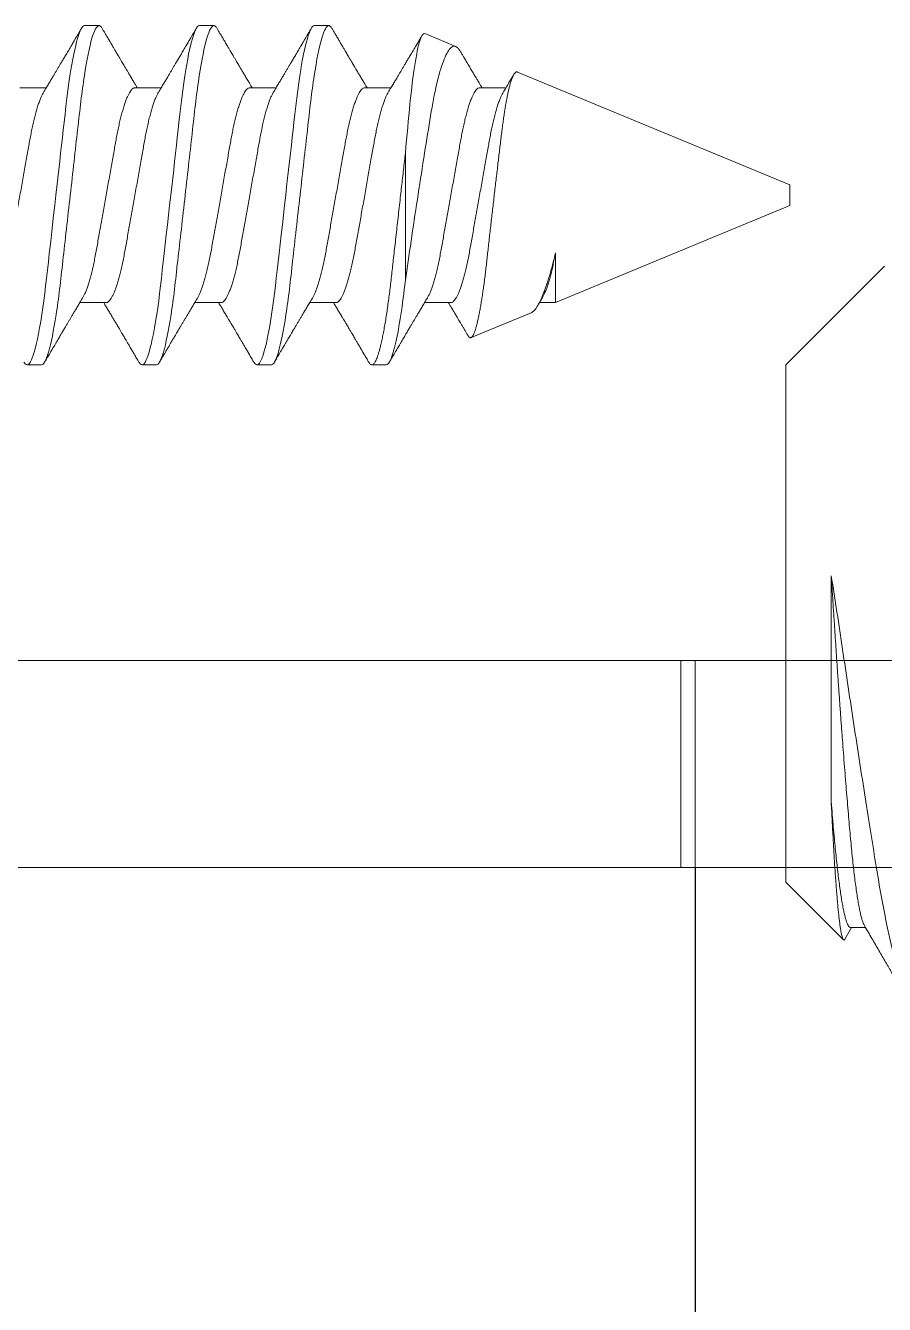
# Model space of a CAD drawing. Extents: x -82 to 113, y -82 to 93.
# Drawn here: x -2.438 to -2.023, y 70.003 to 70.621 of the extents above; entities that cross this region are included whole.
import ezdxf

# ---------------------------------------------------------------- set-up
doc = ezdxf.new("R2010")
doc.units = 0
doc.header["$MEASUREMENT"] = 0
doc.linetypes.add('HIDDEN', pattern=[0.375, 0.25, -0.125])
doc.linetypes.add('SLD-Solid', pattern=[0])
doc.layers.get('0').update_dxf_attribs({"linetype": 'CONTINUOUS'})
doc.layers.add('Ballons', color=7, linetype='CONTINUOUS')

# ---------------------------------------------------------------- blocks, each defined once
blk = doc.blocks.new('Hex Head Cap Screw .375-16 2 in')
at = {"color": 7, "linetype": 'SLD-Solid', "lineweight": 15}
for p, q in [((1.97148, 0.15254), (1.96821, 0.14691)), ((2, 0.125), (1.97217, 0.15283)), ((1.96875, 0.14691), (1.96148, 0.14691)), ((2, 0.125), (2, -0.125)), ((1.95236, -0.17264), (2, -0.125))]:
    blk.add_line(p, q, dxfattribs=at)
for points, knots in [([(1.97809, -0.02311), (1.97616, -0.01148), (1.97441, 0.00044), (1.97079, 0.02466), (1.96893, 0.03695), (1.9662, 0.05484), (1.96529, 0.06075), (1.96348, 0.07244), (1.96258, 0.07825), (1.95994, 0.09506), (1.95826, 0.10562), (1.95583, 0.12047), (1.95503, 0.12526), (1.95341, 0.13434), (1.95259, 0.13864), (1.95013, 0.15088), (1.94846, 0.1582), (1.9452, 0.17051), (1.9436, 0.17553), (1.94048, 0.18332), (1.93895, 0.18605), (1.9375, 0.1875)], [0, 0, 0, 0, 0.125, 0.125, 0.25, 0.25, 0.3125, 0.3125, 0.375, 0.375, 0.5, 0.5, 0.5625, 0.5625, 0.625, 0.625, 0.75, 0.75, 0.875, 0.875, 1, 1, 1, 1]), ([(1.96205, 0.14593), (1.96084, 0.148), (1.9585, 0.15204), (1.95507, 0.15794), (1.95183, 0.16352), (1.94878, 0.16878), (1.94591, 0.17372), (1.94323, 0.17835), (1.94114, 0.18196), (1.93994, 0.18402), (1.93957, 0.18466)], [0, 0, 0, 0, 0.160551, 0.312888, 0.457004, 0.592889, 0.720538, 0.839941, 0.951092, 1, 1, 1, 1]), ([(1.9715, 0.15253), (1.97155, 0.15263), (1.97169, 0.15288), (1.97192, 0.15299), (1.97217, 0.15288), (1.97243, 0.15248), (1.97269, 0.15181), (1.97295, 0.15084), (1.97323, 0.1496), (1.9735, 0.14806), (1.97378, 0.14623), (1.97406, 0.14416), (1.97433, 0.14186), (1.9746, 0.13936), (1.97488, 0.13661), (1.97515, 0.13361), (1.97542, 0.13036), (1.9757, 0.12686), (1.97597, 0.12312), (1.97623, 0.11934), (1.97648, 0.11557), (1.97671, 0.11185), (1.97693, 0.10798), (1.97716, 0.10395), (1.97739, 0.09975), (1.97762, 0.09539), (1.97785, 0.0909), (1.97801, 0.08779), (1.97809, 0.08624)], [0, 0, 0, 0, 0.024309, 0.0662822, 0.1070089, 0.1478078, 0.1890275, 0.2302472, 0.2717821, 0.313317, 0.3552943, 0.397354, 0.4369369, 0.4765887, 0.5166315, 0.5566743, 0.5970058, 0.6373372, 0.6780753, 0.7188886, 0.7536342, 0.7883799, 0.8233137, 0.8582473, 0.8935797, 0.9289121, 0.964456, 1, 1, 1, 1]), ([(1.97809, -0.02311), (1.97792, -0.02054), (1.97757, -0.01541), (1.97706, -0.00769), (1.97658, -0.0002), (1.9761, 0.0071), (1.97563, 0.01423), (1.97515, 0.02137), (1.97466, 0.02851), (1.97416, 0.03557), (1.97367, 0.04252), (1.97317, 0.04935), (1.97267, 0.05607), (1.97217, 0.0627), (1.97166, 0.06921), (1.97116, 0.07558), (1.97066, 0.08174), (1.97017, 0.08766), (1.96968, 0.09334), (1.96921, 0.09876), (1.96875, 0.10391), (1.96829, 0.10882), (1.96782, 0.11349), (1.96734, 0.11793), (1.96685, 0.1221), (1.96635, 0.12598), (1.96585, 0.12954), (1.96536, 0.13278), (1.96486, 0.13571), (1.96435, 0.13832), (1.96385, 0.14061), (1.96334, 0.14257), (1.96284, 0.14415), (1.96241, 0.14527), (1.96215, 0.14572), (1.96205, 0.14589)], [0, 0, 0, 0, 0.032902, 0.06555, 0.097903, 0.127783, 0.157919, 0.188277, 0.218822, 0.249518, 0.279777, 0.310111, 0.340483, 0.370855, 0.40181, 0.432689, 0.463453, 0.494066, 0.524491, 0.554694, 0.58464, 0.614521, 0.644657, 0.675015, 0.70556, 0.736256, 0.766515, 0.796849, 0.82722, 0.857593, 0.888548, 0.919427, 0.950191, 0.980804, 1, 1, 1, 1]), ([(1.97809, 0.08624), (1.97792, 0.08832), (1.97757, 0.09247), (1.97706, 0.09834), (1.97658, 0.10378), (1.9761, 0.10882), (1.97563, 0.11349), (1.97515, 0.11793), (1.97466, 0.1221), (1.97416, 0.12598), (1.97367, 0.12954), (1.97317, 0.13278), (1.97267, 0.13571), (1.97217, 0.13832), (1.97166, 0.14061), (1.97116, 0.14257), (1.97066, 0.14416), (1.97017, 0.14539), (1.96968, 0.14628), (1.96921, 0.14676), (1.9689, 0.14696), (1.96875, 0.1469), (1.96875, 0.1469)], [0, 0, 0, 0, 0.05627, 0.112106, 0.167438, 0.218541, 0.270081, 0.322, 0.374239, 0.426737, 0.478489, 0.530367, 0.582309, 0.634254, 0.687194, 0.740005, 0.79262, 0.844976, 0.89701, 0.948664, 0.99988, 1, 1, 1, 1]), ([(1.97809, 0.08624), (1.97809, 0.07841), (1.97809, 0.07002), (1.97809, 0.05265), (1.97809, 0.04364), (1.97809, 0.02498), (1.97809, 0.01536), (1.97809, -0.00392), (1.97809, -0.01357), (1.97809, -0.02311)], [0, 0, 0, 0, 0.25, 0.25, 0.5, 0.5, 0.75, 0.75, 1, 1, 1, 1])]:
    blk.add_open_spline(points, degree=3, knots=knots, dxfattribs=at)
blk = doc.blocks.new('hdgh')
at = {"color": 7, "linetype": 'Continuous', "lineweight": 15}
for p, q in [((0.10011, -0.22468), (2.2757, -0.22468)), ((2.2757, -0.32468), (0.00011, -0.32468))]:
    blk.add_line(p, q, dxfattribs=at)
at = {"color": 7, "linetype": 'HIDDEN', "lineweight": 0}
for p, q in [((1.32885, -0.22468), (1.32885, -0.32468)), ((1.33584, -0.22468), (1.33584, -0.32468))]:
    blk.add_line(p, q, dxfattribs=at)
at = {"ltscale": 0.25}
blk.add_line((1.33584, -0.32507), (1.33584, -0.61027), dxfattribs=at)
blk = doc.blocks.new('20254')
at = {"color": 7, "linetype": 'SLD-Solid', "lineweight": 15}
for p, q in [((1.13819, 0.082), (1.13125, 0.082)), ((1.19375, 0.082), (1.18681, 0.082)), ((1.24931, 0.082), (1.24236, 0.082)), ((1.30486, 0.082), (1.29792, 0.082)), ((1.37498, 0.05678), (1.34589, 0.06884)), ((1.16944, 0.05193), (1.15674, 0.05193)), ((1.225, 0.05193), (1.21229, 0.05193)), ((1.28056, 0.05193), (1.26785, 0.05193)), ((1.33611, 0.05193), (1.3234, 0.05193)), ((1.3867, 0.05193), (1.37896, 0.05193)), ((1.5, 0.005), (1.3867, 0.05193)), ((1.3867, 0.0278), (1.3867, 0.05193)), ((1.31411, -0.02037), (1.31411, 0.04113)), ((1.5, 0), (1.5, 0.005)), ((1.5, -0.005), (1.5, 0)), ((1.36829, -0.05956), (1.5, -0.005)), ((1.12778, -0.05193), (1.14049, -0.05193)), ((1.18333, -0.05193), (1.19604, -0.05193)), ((1.23889, -0.05193), (1.2516, -0.05193)), ((1.29444, -0.05193), (1.30715, -0.05193)), ((1.35, -0.05193), (1.36271, -0.05193)), ((1.32346, -0.07813), (1.33846, -0.07191)), ((1.15903, -0.082), (1.16597, -0.082)), ((1.21458, -0.082), (1.22153, -0.082)), ((1.27014, -0.082), (1.27708, -0.082))]:
    blk.add_line(p, q, dxfattribs=at)
at = {"color": 7, "linetype": 'SLD-Solid', "lineweight": 15, "flags": 128}
for points in [[(1.12972, 0.08062), (1.12984, 0.08084), (1.13033, 0.08149), (1.1308, 0.08187), (1.13125, 0.082), (1.13163, 0.08191), (1.13203, 0.08163), (1.13245, 0.08116), (1.13287, 0.08049), (1.1333, 0.07962), (1.13374, 0.07857), (1.13418, 0.07732), (1.13463, 0.07589), (1.13509, 0.07426), (1.13563, 0.07209), (1.13618, 0.06966), (1.13672, 0.06699), (1.13726, 0.0641), (1.13779, 0.061), (1.13832, 0.05772), (1.1388, 0.05442), (1.13928, 0.051), (1.13974, 0.04746), (1.14018, 0.04382), (1.14061, 0.04011), (1.14104, 0.03626), (1.1415, 0.03226), (1.14196, 0.02812), (1.14247, 0.02366), (1.14299, 0.01907), (1.14351, 0.01439), (1.14405, 0.00963), (1.14459, 0.00483), (1.14514, 0), (1.14561, -0.00413), (1.14607, -0.00825), (1.14653, -0.01233), (1.14699, -0.01637), (1.14744, -0.02035), (1.14787, -0.02418), (1.14829, -0.02793), (1.14871, -0.03158), (1.14911, -0.03513), (1.14957, -0.03921), (1.15001, -0.04312), (1.15047, -0.04694), (1.15095, -0.05067), (1.15145, -0.05426), (1.15196, -0.05772), (1.15241, -0.06054), (1.15286, -0.06323), (1.15332, -0.06576), (1.15379, -0.06814), (1.15425, -0.07035), (1.15471, -0.07235), (1.15517, -0.07417), (1.15562, -0.07581), (1.15607, -0.07725), (1.1566, -0.07872), (1.15712, -0.07992), (1.15762, -0.08084), (1.15811, -0.08149), (1.15858, -0.08187), (1.15903, -0.082), (1.15903, -0.082)], [(1.18527, 0.08062), (1.1854, 0.08084), (1.18588, 0.08149), (1.18635, 0.08187), (1.18681, 0.082), (1.18719, 0.08191), (1.18759, 0.08163), (1.188, 0.08116), (1.18842, 0.08049), (1.18886, 0.07962), (1.1893, 0.07857), (1.18974, 0.07732), (1.19019, 0.07589), (1.19064, 0.07426), (1.19119, 0.07209), (1.19173, 0.06966), (1.19228, 0.06699), (1.19282, 0.0641), (1.19335, 0.061), (1.19387, 0.05772), (1.19436, 0.05442), (1.19484, 0.051), (1.1953, 0.04746), (1.19574, 0.04382), (1.19617, 0.04011), (1.1966, 0.03626), (1.19705, 0.03226), (1.19752, 0.02812), (1.19802, 0.02366), (1.19854, 0.01907), (1.19907, 0.01439), (1.19961, 0.00963), (1.20015, 0.00483), (1.20069, 0), (1.20116, -0.00413), (1.20163, -0.00825), (1.20209, -0.01233), (1.20254, -0.01637), (1.20299, -0.02035), (1.20342, -0.02418), (1.20385, -0.02793), (1.20426, -0.03158), (1.20466, -0.03513), (1.20512, -0.03921), (1.20557, -0.04312), (1.20603, -0.04694), (1.20651, -0.05067), (1.20701, -0.05426), (1.20752, -0.05772), (1.20796, -0.06054), (1.20842, -0.06323), (1.20888, -0.06576), (1.20934, -0.06814), (1.20981, -0.07035), (1.21027, -0.07235), (1.21072, -0.07417), (1.21118, -0.07581), (1.21163, -0.07725), (1.21215, -0.07872), (1.21267, -0.07992), (1.21317, -0.08084), (1.21366, -0.08149), (1.21413, -0.08187), (1.21458, -0.082), (1.21458, -0.082)], [(1.24083, 0.08062), (1.24095, 0.08084), (1.24144, 0.08149), (1.24191, 0.08187), (1.24236, 0.082), (1.24275, 0.08191), (1.24314, 0.08163), (1.24356, 0.08116), (1.24398, 0.08049), (1.24441, 0.07962), (1.24485, 0.07857), (1.24529, 0.07732), (1.24574, 0.07589), (1.2462, 0.07426), (1.24674, 0.07209), (1.24729, 0.06966), (1.24783, 0.06699), (1.24837, 0.0641), (1.24891, 0.061), (1.24943, 0.05772), (1.24992, 0.05442), (1.25039, 0.051), (1.25085, 0.04746), (1.25129, 0.04382), (1.25172, 0.04011), (1.25216, 0.03626), (1.25261, 0.03226), (1.25307, 0.02812), (1.25358, 0.02366), (1.2541, 0.01907), (1.25463, 0.01439), (1.25516, 0.00963), (1.2557, 0.00483), (1.25625, 0), (1.25672, -0.00413), (1.25718, -0.00825), (1.25764, -0.01233), (1.2581, -0.01637), (1.25855, -0.02035), (1.25898, -0.02418), (1.2594, -0.02793), (1.25982, -0.03158), (1.26022, -0.03513), (1.26068, -0.03921), (1.26112, -0.04312), (1.26158, -0.04694), (1.26206, -0.05067), (1.26256, -0.05426), (1.26307, -0.05772), (1.26352, -0.06054), (1.26397, -0.06323), (1.26443, -0.06576), (1.2649, -0.06814), (1.26536, -0.07035), (1.26582, -0.07235), (1.26628, -0.07417), (1.26673, -0.07581), (1.26718, -0.07725), (1.26771, -0.07872), (1.26823, -0.07992), (1.26873, -0.08084), (1.26922, -0.08149), (1.26969, -0.08187), (1.27014, -0.082), (1.27014, -0.082)]]:
    blk.add_lwpolyline(points, dxfattribs=at)
at = {"color": 7, "linetype": 'SLD-Solid', "lineweight": 15}
for points, knots in [([(1.13819, 0.082), (1.1392, 0.082), (1.14037, 0.08), (1.14281, 0.07169), (1.14409, 0.06538), (1.14585, 0.05388), (1.14641, 0.04973), (1.14747, 0.04105), (1.14796, 0.03655), (1.14961, 0.02194), (1.15084, 0.01099), (1.15332, -0.01099), (1.15456, -0.02194), (1.15621, -0.03655), (1.1567, -0.04105), (1.15775, -0.04973), (1.15832, -0.05388), (1.16008, -0.06538), (1.16135, -0.07169), (1.1638, -0.08), (1.16497, -0.082), (1.16597, -0.082)], [0, 0, 0, 0, 0.125, 0.125, 0.25, 0.25, 0.3125, 0.3125, 0.375, 0.375, 0.5, 0.5, 0.625, 0.625, 0.6875, 0.6875, 0.75, 0.75, 0.875, 0.875, 1, 1, 1, 1]), ([(1.15806, 0.04973), (1.15763, 0.05045), (1.1568, 0.05182), (1.15563, 0.05377), (1.15457, 0.05555), (1.15361, 0.05715), (1.15276, 0.05857), (1.152, 0.05986), (1.15127, 0.06109), (1.15051, 0.06235), (1.14968, 0.06376), (1.14874, 0.06535), (1.14767, 0.06715), (1.1465, 0.06914), (1.14545, 0.07092), (1.1446, 0.07236), (1.14402, 0.07334), (1.14353, 0.07417), (1.14318, 0.07477), (1.14291, 0.07522), (1.14267, 0.07563), (1.14236, 0.07615), (1.14192, 0.0769), (1.14133, 0.0779), (1.14057, 0.0792), (1.14002, 0.08013), (1.13972, 0.08064)], [0, 0, 0, 0, 0.06997, 0.133056, 0.190547, 0.242492, 0.288789, 0.328727, 0.367368, 0.408273, 0.451739, 0.504296, 0.561859, 0.626323, 0.697701, 0.734108, 0.765807, 0.792588, 0.814447, 0.823999, 0.836769, 0.853658, 0.87467, 0.909103, 0.950877, 1, 1, 1, 1]), ([(1.18528, 0.08064), (1.18502, 0.0802), (1.18454, 0.0794), (1.1839, 0.07829), (1.18337, 0.0774), (1.183, 0.07677), (1.18275, 0.07635), (1.18261, 0.07611), (1.18242, 0.07579), (1.18213, 0.07529), (1.18166, 0.07449), (1.1811, 0.07354), (1.18041, 0.07237), (1.17966, 0.0711), (1.17896, 0.06991), (1.17837, 0.06891), (1.17783, 0.068), (1.17723, 0.06698), (1.17656, 0.06585), (1.1759, 0.06473), (1.17527, 0.06367), (1.17473, 0.06276), (1.17425, 0.06195), (1.17386, 0.06131), (1.17357, 0.06081), (1.17332, 0.0604), (1.17306, 0.05996), (1.17272, 0.05939), (1.17229, 0.05866), (1.1718, 0.05784), (1.17126, 0.05693), (1.1707, 0.056), (1.17016, 0.0551), (1.16966, 0.05426), (1.16914, 0.05339), (1.16867, 0.05261), (1.16837, 0.0521), (1.16826, 0.05193)], [0, 0, 0, 0, 0.0457763, 0.0841311, 0.1150753, 0.1386121, 0.1501926, 0.1584832, 0.1638562, 0.1834789, 0.2110939, 0.2464732, 0.2825388, 0.3338072, 0.3784767, 0.4070159, 0.4383471, 0.4736824, 0.5130146, 0.556337, 0.5905243, 0.6239058, 0.6519153, 0.6745058, 0.6916829, 0.7037371, 0.7176809, 0.7374726, 0.7631106, 0.7938185, 0.8236794, 0.8587502, 0.8904516, 0.9188074, 0.9464869, 0.9817661, 1, 1, 1, 1]), ([(1.19375, 0.082), (1.19475, 0.082), (1.19592, 0.08), (1.19837, 0.07169), (1.19964, 0.06538), (1.2014, 0.05388), (1.20197, 0.04973), (1.20302, 0.04105), (1.20351, 0.03655), (1.20516, 0.02194), (1.2064, 0.01099), (1.20888, -0.01099), (1.21012, -0.02194), (1.21177, -0.03655), (1.21226, -0.04105), (1.21331, -0.04973), (1.21387, -0.05388), (1.21564, -0.06538), (1.21691, -0.07169), (1.21936, -0.08), (1.22053, -0.082), (1.22153, -0.082)], [0, 0, 0, 0, 0.125, 0.125, 0.25, 0.25, 0.3125, 0.3125, 0.375, 0.375, 0.5, 0.5, 0.625, 0.625, 0.6875, 0.6875, 0.75, 0.75, 0.875, 0.875, 1, 1, 1, 1]), ([(1.21362, 0.04973), (1.21318, 0.05045), (1.21236, 0.05182), (1.21119, 0.05377), (1.21012, 0.05555), (1.20917, 0.05715), (1.20832, 0.05857), (1.20755, 0.05986), (1.20682, 0.06109), (1.20607, 0.06235), (1.20523, 0.06376), (1.2043, 0.06535), (1.20323, 0.06715), (1.20205, 0.06914), (1.201, 0.07092), (1.20015, 0.07236), (1.19958, 0.07334), (1.19909, 0.07417), (1.19873, 0.07477), (1.19847, 0.07522), (1.19823, 0.07563), (1.19792, 0.07615), (1.19748, 0.0769), (1.19689, 0.0779), (1.19613, 0.0792), (1.19558, 0.08013), (1.19528, 0.08064)], [0, 0, 0, 0, 0.069971, 0.133057, 0.190547, 0.242491, 0.288789, 0.328728, 0.367368, 0.408273, 0.451738, 0.504295, 0.56186, 0.626323, 0.697702, 0.734108, 0.765806, 0.792587, 0.814446, 0.823999, 0.836768, 0.853658, 0.874669, 0.909102, 0.950877, 1, 1, 1, 1]), ([(1.24083, 0.08064), (1.24057, 0.0802), (1.2401, 0.0794), (1.23945, 0.07829), (1.23893, 0.0774), (1.23855, 0.07677), (1.23831, 0.07635), (1.23817, 0.07611), (1.23798, 0.07579), (1.23768, 0.07529), (1.23722, 0.07449), (1.23666, 0.07354), (1.23596, 0.07237), (1.23522, 0.0711), (1.23451, 0.06991), (1.23392, 0.06891), (1.23338, 0.068), (1.23278, 0.06698), (1.23212, 0.06585), (1.23145, 0.06473), (1.23082, 0.06367), (1.23028, 0.06276), (1.2298, 0.06195), (1.22942, 0.06131), (1.22912, 0.06081), (1.22888, 0.0604), (1.22862, 0.05996), (1.22828, 0.05939), (1.22785, 0.05866), (1.22736, 0.05784), (1.22681, 0.05693), (1.22626, 0.056), (1.22572, 0.0551), (1.22522, 0.05426), (1.22469, 0.05339), (1.22423, 0.05261), (1.22392, 0.0521), (1.22382, 0.05193)], [0, 0, 0, 0, 0.045775, 0.084131, 0.115074, 0.138612, 0.150192, 0.158483, 0.163856, 0.183478, 0.211094, 0.246472, 0.282539, 0.333808, 0.378477, 0.407016, 0.438347, 0.473682, 0.513015, 0.556336, 0.590525, 0.623905, 0.651915, 0.674505, 0.691683, 0.703738, 0.717681, 0.737473, 0.76311, 0.793819, 0.82368, 0.85875, 0.890451, 0.918808, 0.946488, 0.981767, 1, 1, 1, 1]), ([(1.24931, 0.082), (1.25031, 0.082), (1.25148, 0.08), (1.25392, 0.07169), (1.2552, 0.06538), (1.25696, 0.05388), (1.25752, 0.04973), (1.25858, 0.04105), (1.25907, 0.03655), (1.26072, 0.02194), (1.26195, 0.01099), (1.26443, -0.01099), (1.26567, -0.02194), (1.26732, -0.03655), (1.26781, -0.04105), (1.26886, -0.04973), (1.26943, -0.05388), (1.27119, -0.06538), (1.27246, -0.07169), (1.27491, -0.08), (1.27608, -0.082), (1.27708, -0.082)], [0, 0, 0, 0, 0.125, 0.125, 0.25, 0.25, 0.3125, 0.3125, 0.375, 0.375, 0.5, 0.5, 0.625, 0.625, 0.6875, 0.6875, 0.75, 0.75, 0.875, 0.875, 1, 1, 1, 1]), ([(1.26917, 0.04973), (1.26874, 0.05045), (1.26792, 0.05182), (1.26674, 0.05377), (1.26568, 0.05555), (1.26472, 0.05715), (1.26388, 0.05857), (1.26311, 0.05986), (1.26238, 0.06109), (1.26163, 0.06235), (1.26079, 0.06376), (1.25985, 0.06535), (1.25879, 0.06715), (1.25761, 0.06914), (1.25656, 0.07092), (1.25571, 0.07236), (1.25513, 0.07334), (1.25464, 0.07417), (1.25429, 0.07477), (1.25402, 0.07522), (1.25378, 0.07563), (1.25347, 0.07615), (1.25304, 0.0769), (1.25245, 0.0779), (1.25168, 0.0792), (1.25113, 0.08013), (1.25084, 0.08064)], [0, 0, 0, 0, 0.06997, 0.133056, 0.190547, 0.242492, 0.288789, 0.328727, 0.367368, 0.408273, 0.451739, 0.504296, 0.561859, 0.626323, 0.697701, 0.734108, 0.765807, 0.792588, 0.814447, 0.823999, 0.836769, 0.853658, 0.87467, 0.909103, 0.950877, 1, 1, 1, 1]), ([(1.29639, 0.08064), (1.29613, 0.0802), (1.29565, 0.0794), (1.29501, 0.07829), (1.29448, 0.0774), (1.29411, 0.07677), (1.29387, 0.07635), (1.29372, 0.07611), (1.29354, 0.07579), (1.29324, 0.07529), (1.29277, 0.07449), (1.29221, 0.07354), (1.29152, 0.07237), (1.29077, 0.0711), (1.29007, 0.06991), (1.28948, 0.06891), (1.28894, 0.068), (1.28834, 0.06698), (1.28767, 0.06585), (1.28701, 0.06473), (1.28638, 0.06367), (1.28584, 0.06276), (1.28536, 0.06195), (1.28497, 0.06131), (1.28468, 0.06081), (1.28443, 0.0604), (1.28417, 0.05996), (1.28384, 0.05939), (1.2834, 0.05866), (1.28291, 0.05784), (1.28237, 0.05693), (1.28182, 0.056), (1.28127, 0.0551), (1.28077, 0.05426), (1.28025, 0.05339), (1.27979, 0.05261), (1.27948, 0.0521), (1.27937, 0.05193)], [0, 0, 0, 0, 0.0457763, 0.0841311, 0.1150753, 0.1386121, 0.1501926, 0.1584832, 0.1638562, 0.1834789, 0.2110939, 0.2464732, 0.2825388, 0.3338072, 0.3784767, 0.4070159, 0.4383471, 0.4736824, 0.5130146, 0.556337, 0.5905243, 0.6239058, 0.6519153, 0.6745058, 0.6916829, 0.7037371, 0.7176809, 0.7374726, 0.7631106, 0.7938185, 0.8236794, 0.8587502, 0.8904516, 0.9188074, 0.9464869, 0.9817661, 1, 1, 1, 1]), ([(1.29639, 0.08062), (1.29643, 0.08069), (1.29663, 0.08108), (1.29699, 0.08152), (1.29747, 0.08192), (1.2979, 0.08204), (1.2983, 0.08194), (1.2987, 0.08166), (1.29911, 0.08119), (1.29954, 0.08052), (1.29997, 0.07965), (1.30041, 0.0786), (1.30085, 0.07735), (1.3013, 0.07592), (1.30178, 0.07419), (1.3023, 0.07213), (1.30284, 0.0697), (1.30339, 0.06703), (1.30393, 0.06414), (1.30446, 0.06104), (1.30498, 0.05781), (1.30547, 0.05446), (1.30595, 0.05104), (1.30641, 0.04749), (1.30685, 0.04386), (1.30728, 0.04012), (1.30771, 0.03626), (1.30816, 0.03226), (1.30864, 0.02806), (1.30913, 0.02366), (1.30965, 0.01907), (1.31018, 0.01439), (1.31072, 0.00963), (1.31126, 0.00483), (1.31178, 0.00023), (1.31227, -0.00414), (1.31274, -0.00826), (1.3132, -0.01234), (1.31366, -0.01639), (1.31396, -0.01904), (1.31411, -0.02037)], [0, 0, 0, 0, 0.006963, 0.035296, 0.063289, 0.090904, 0.1145, 0.138375, 0.162508, 0.186872, 0.211441, 0.235743, 0.260189, 0.284748, 0.309391, 0.338795, 0.368222, 0.39762, 0.426938, 0.456125, 0.485129, 0.512603, 0.539828, 0.566767, 0.593385, 0.619672, 0.646109, 0.672884, 0.699964, 0.72862, 0.757526, 0.786636, 0.8159, 0.845269, 0.874689, 0.899882, 0.925041, 0.950135, 0.975132, 1, 1, 1, 1]), ([(1.30486, 0.082), (1.30553, 0.082), (1.30627, 0.08114), (1.30783, 0.07749), (1.30866, 0.0747), (1.31031, 0.06741), (1.31113, 0.0629), (1.3127, 0.05271), (1.31344, 0.04703), (1.31411, 0.04113)], [0, 0, 0, 0, 0.25, 0.25, 0.5, 0.5, 0.75, 0.75, 1, 1, 1, 1]), ([(1.32473, 0.04973), (1.32429, 0.05045), (1.32347, 0.05182), (1.3223, 0.05377), (1.32124, 0.05555), (1.32028, 0.05715), (1.31943, 0.05857), (1.31867, 0.05986), (1.31793, 0.06109), (1.31718, 0.06235), (1.31634, 0.06376), (1.31541, 0.06535), (1.31434, 0.06715), (1.31316, 0.06914), (1.31211, 0.07092), (1.31126, 0.07236), (1.31069, 0.07334), (1.3102, 0.07417), (1.30985, 0.07477), (1.30958, 0.07522), (1.30934, 0.07563), (1.30903, 0.07615), (1.30859, 0.0769), (1.308, 0.0779), (1.30724, 0.0792), (1.30669, 0.08013), (1.30639, 0.08064)], [0, 0, 0, 0, 0.069971, 0.133057, 0.190547, 0.242491, 0.288789, 0.328728, 0.367368, 0.408273, 0.451738, 0.504295, 0.56186, 0.626323, 0.697702, 0.734108, 0.765806, 0.792587, 0.814446, 0.823999, 0.836768, 0.853658, 0.874669, 0.909102, 0.950877, 1, 1, 1, 1]), ([(1.36829, -0.05956), (1.36817, -0.05959), (1.36794, -0.05965), (1.36757, -0.05953), (1.3672, -0.05925), (1.36681, -0.05879), (1.36642, -0.05815), (1.36602, -0.05732), (1.36561, -0.05631), (1.36519, -0.05512), (1.36477, -0.05373), (1.36435, -0.05215), (1.36392, -0.05038), (1.3635, -0.04846), (1.36309, -0.0464), (1.36269, -0.0442), (1.36229, -0.04184), (1.3619, -0.03932), (1.36151, -0.03664), (1.36113, -0.03386), (1.36077, -0.03099), (1.36042, -0.02806), (1.36005, -0.02501), (1.35967, -0.02185), (1.35928, -0.0186), (1.35888, -0.01526), (1.35847, -0.01185), (1.35806, -0.00838), (1.35765, -0.00484), (1.35723, -0.00124), (1.3568, 0.0024), (1.35638, 0.00603), (1.35597, 0.00962), (1.35556, 0.01317), (1.35516, 0.01673), (1.35476, 0.02027), (1.35436, 0.02379), (1.35398, 0.02721), (1.35361, 0.03052), (1.35326, 0.03371), (1.35289, 0.03684), (1.35252, 0.0399), (1.35213, 0.04286), (1.35174, 0.04571), (1.35134, 0.04843), (1.35093, 0.05101), (1.35052, 0.05347), (1.3501, 0.05579), (1.34968, 0.05795), (1.34926, 0.05993), (1.34885, 0.06172), (1.34844, 0.06332), (1.34803, 0.06473), (1.34762, 0.06596), (1.34722, 0.06699), (1.34683, 0.06779), (1.34645, 0.06838), (1.34609, 0.06875), (1.34573, 0.06892), (1.34536, 0.06888), (1.34498, 0.06862), (1.34466, 0.06827), (1.34446, 0.06792), (1.34439, 0.0678)], [0, 0, 0, 0, 0.014883, 0.029776, 0.044658, 0.059928, 0.075208, 0.090478, 0.106173, 0.121881, 0.137577, 0.153726, 0.169889, 0.186039, 0.201762, 0.217497, 0.233221, 0.249402, 0.265597, 0.281779, 0.297465, 0.313163, 0.328851, 0.344955, 0.361071, 0.377176, 0.393531, 0.409899, 0.426254, 0.443076, 0.459911, 0.476733, 0.493232, 0.509743, 0.526242, 0.543222, 0.560215, 0.577194, 0.593668, 0.610154, 0.626629, 0.64355, 0.660485, 0.677407, 0.694423, 0.711453, 0.728469, 0.745965, 0.763474, 0.78097, 0.798244, 0.815531, 0.832806, 0.850582, 0.868374, 0.88615, 0.90341, 0.920682, 0.937942, 0.955681, 0.973433, 0.991171, 1, 1, 1, 1]), ([(1.34438, 0.06781), (1.34434, 0.06773), (1.34406, 0.06725), (1.34352, 0.06634), (1.34273, 0.06501), (1.34205, 0.06386), (1.3415, 0.06294), (1.34114, 0.06232), (1.34081, 0.06178), (1.34056, 0.06135), (1.34034, 0.06099), (1.34012, 0.06061), (1.33984, 0.06015), (1.33949, 0.05956), (1.33907, 0.05885), (1.3386, 0.05807), (1.33813, 0.05728), (1.33769, 0.05653), (1.33722, 0.05575), (1.33673, 0.05494), (1.33627, 0.05417), (1.33581, 0.05339), (1.33552, 0.05291), (1.33474, 0.05162), (1.33492, 0.05192), (1.33493, 0.05193)], [0, 0, 0, 0, 0.013873, 0.089868, 0.171688, 0.264517, 0.305472, 0.345937, 0.37994, 0.407182, 0.427661, 0.448037, 0.47823, 0.514601, 0.559283, 0.611364, 0.661923, 0.708696, 0.751689, 0.810178, 0.859833, 0.900848, 0.944728, 0.998455, 1, 1, 1, 1]), ([(1.37497, 0.05676), (1.37508, 0.05672), (1.3754, 0.0566), (1.37595, 0.05618), (1.37663, 0.0555), (1.37733, 0.05458), (1.37803, 0.0535), (1.37872, 0.05227), (1.3794, 0.05092), (1.38009, 0.0494), (1.38079, 0.0477), (1.38151, 0.04583), (1.38223, 0.04378), (1.38298, 0.04154), (1.38372, 0.03912), (1.38448, 0.03653), (1.38523, 0.03377), (1.38598, 0.03086), (1.38646, 0.02882), (1.3867, 0.0278)], [0, 0, 0, 0, 0.032154, 0.092816, 0.155511, 0.218268, 0.280964, 0.337647, 0.394376, 0.45106, 0.50944, 0.56787, 0.62625, 0.687446, 0.748696, 0.809891, 0.87324, 0.936652, 1, 1, 1, 1]), ([(1.11389, 0.05193), (1.11408, 0.0519), (1.11447, 0.05185), (1.11507, 0.05144), (1.11571, 0.05077), (1.11637, 0.04982), (1.11704, 0.04858), (1.11771, 0.0471), (1.11838, 0.04539), (1.11903, 0.04349), (1.11968, 0.04138), (1.12033, 0.03907), (1.12097, 0.03654), (1.1216, 0.03379), (1.12223, 0.03085), (1.12282, 0.02779), (1.12339, 0.02461), (1.12398, 0.02128), (1.12459, 0.01788), (1.12521, 0.0144), (1.12583, 0.0109), (1.12647, 0.00731), (1.12712, 0.00367), (1.12779, -0.00007), (1.12847, -0.00389), (1.12916, -0.00775), (1.12984, -0.01154), (1.1305, -0.01524), (1.13113, -0.01882), (1.13173, -0.02219), (1.1323, -0.02534), (1.13283, -0.02832), (1.1334, -0.03119), (1.13399, -0.03395), (1.13461, -0.03664), (1.13527, -0.03922), (1.13595, -0.04165), (1.13664, -0.04386), (1.13733, -0.04583), (1.13803, -0.04753), (1.13864, -0.04883), (1.13901, -0.04946), (1.13916, -0.04971)], [0, 0, 0, 0, 0.024733, 0.049897, 0.075434, 0.10128, 0.127365, 0.153616, 0.178452, 0.203301, 0.228098, 0.252779, 0.277279, 0.303001, 0.328385, 0.353372, 0.377993, 0.402917, 0.428248, 0.452451, 0.476906, 0.501553, 0.526331, 0.551175, 0.577522, 0.603791, 0.629905, 0.655789, 0.681374, 0.706595, 0.729989, 0.753229, 0.776845, 0.800809, 0.82507, 0.851061, 0.877251, 0.903563, 0.92992, 0.956243, 0.982455, 1, 1, 1, 1]), ([(1.15806, 0.04973), (1.15827, 0.04935), (1.15871, 0.04858), (1.15938, 0.0471), (1.16005, 0.0454), (1.1607, 0.04349), (1.16135, 0.04138), (1.16199, 0.03907), (1.16263, 0.03654), (1.16327, 0.03379), (1.16389, 0.03085), (1.16449, 0.02779), (1.16506, 0.02461), (1.16565, 0.02128), (1.16626, 0.01788), (1.16688, 0.0144), (1.1675, 0.0109), (1.16814, 0.00731), (1.16879, 0.00367), (1.16946, -0.00007), (1.17014, -0.00389), (1.17083, -0.00775), (1.1715, -0.01154), (1.17216, -0.01524), (1.1728, -0.01882), (1.1734, -0.02219), (1.17396, -0.02534), (1.1745, -0.02832), (1.17507, -0.03119), (1.17566, -0.03395), (1.17628, -0.03664), (1.17693, -0.03922), (1.17762, -0.04165), (1.17831, -0.04386), (1.179, -0.04583), (1.17969, -0.04753), (1.18036, -0.04894), (1.18101, -0.05006), (1.18162, -0.0509), (1.18222, -0.0515), (1.18279, -0.05186), (1.18315, -0.05191), (1.18333, -0.05193)], [0, 0, 0, 0, 0.025043, 0.051294, 0.076128, 0.100977, 0.125773, 0.150453, 0.174953, 0.200674, 0.226058, 0.251043, 0.275664, 0.300587, 0.325918, 0.35012, 0.374574, 0.399221, 0.423998, 0.448841, 0.475188, 0.501456, 0.527569, 0.553452, 0.579036, 0.604257, 0.62765, 0.650889, 0.674505, 0.698468, 0.722729, 0.748719, 0.774908, 0.801219, 0.827575, 0.853898, 0.880109, 0.904652, 0.928968, 0.952999, 0.976692, 1, 1, 1, 1]), ([(1.16944, 0.05193), (1.16964, 0.0519), (1.17002, 0.05185), (1.17063, 0.05144), (1.17126, 0.05077), (1.17192, 0.04982), (1.1726, 0.04858), (1.17327, 0.0471), (1.17394, 0.04539), (1.17459, 0.04349), (1.17524, 0.04138), (1.17588, 0.03907), (1.17652, 0.03654), (1.17716, 0.03379), (1.17778, 0.03085), (1.17838, 0.02779), (1.17895, 0.02461), (1.17954, 0.02128), (1.18015, 0.01788), (1.18076, 0.0144), (1.18139, 0.0109), (1.18203, 0.00731), (1.18268, 0.00367), (1.18335, -0.00007), (1.18403, -0.00389), (1.18471, -0.00775), (1.18539, -0.01154), (1.18605, -0.01524), (1.18669, -0.01882), (1.18729, -0.02219), (1.18785, -0.02534), (1.18839, -0.02832), (1.18895, -0.03119), (1.18954, -0.03395), (1.19017, -0.03664), (1.19082, -0.03922), (1.1915, -0.04165), (1.1922, -0.04386), (1.19289, -0.04583), (1.19358, -0.04753), (1.19419, -0.04883), (1.19457, -0.04946), (1.19472, -0.04971)], [0, 0, 0, 0, 0.0247332, 0.0498972, 0.075434, 0.1012797, 0.127365, 0.1536163, 0.1784515, 0.2033008, 0.2280981, 0.2527787, 0.2772794, 0.3030009, 0.3283854, 0.3533715, 0.3779927, 0.4029172, 0.4282485, 0.4524509, 0.4769057, 0.5015532, 0.5263312, 0.5511749, 0.5775222, 0.603791, 0.6299047, 0.6557889, 0.6813739, 0.7065948, 0.7299887, 0.7532289, 0.7768449, 0.8008093, 0.8250701, 0.8510615, 0.8772509, 0.9035629, 0.9299198, 0.956243, 0.9824546, 1, 1, 1, 1]), ([(1.21361, 0.04973), (1.21383, 0.04935), (1.21427, 0.04858), (1.21494, 0.0471), (1.2156, 0.0454), (1.21626, 0.04349), (1.21691, 0.04138), (1.21755, 0.03907), (1.21819, 0.03654), (1.21883, 0.03379), (1.21945, 0.03085), (1.22005, 0.02779), (1.22061, 0.02461), (1.2212, 0.02128), (1.22181, 0.01788), (1.22243, 0.0144), (1.22306, 0.0109), (1.2237, 0.00731), (1.22435, 0.00367), (1.22501, -0.00007), (1.22569, -0.00389), (1.22638, -0.00775), (1.22706, -0.01154), (1.22772, -0.01524), (1.22836, -0.01882), (1.22896, -0.02219), (1.22952, -0.02534), (1.23005, -0.02832), (1.23062, -0.03119), (1.23121, -0.03395), (1.23183, -0.03664), (1.23249, -0.03922), (1.23317, -0.04165), (1.23386, -0.04386), (1.23456, -0.04583), (1.23525, -0.04753), (1.23592, -0.04894), (1.23656, -0.05006), (1.23718, -0.0509), (1.23777, -0.0515), (1.23835, -0.05186), (1.23871, -0.05191), (1.23889, -0.05193)], [0, 0, 0, 0, 0.025043, 0.051294, 0.076128, 0.100977, 0.125773, 0.150453, 0.174953, 0.200674, 0.226058, 0.251043, 0.275664, 0.300588, 0.325918, 0.35012, 0.374574, 0.399221, 0.423998, 0.448841, 0.475188, 0.501456, 0.527569, 0.553452, 0.579036, 0.604257, 0.62765, 0.650889, 0.674505, 0.698468, 0.722729, 0.748719, 0.774908, 0.801219, 0.827575, 0.853898, 0.880109, 0.904652, 0.928968, 0.952999, 0.976692, 1, 1, 1, 1]), ([(1.225, 0.05193), (1.22519, 0.0519), (1.22558, 0.05185), (1.22619, 0.05144), (1.22682, 0.05077), (1.22748, 0.04982), (1.22815, 0.04858), (1.22882, 0.0471), (1.22949, 0.04539), (1.23015, 0.04349), (1.2308, 0.04138), (1.23144, 0.03907), (1.23208, 0.03654), (1.23271, 0.03379), (1.23334, 0.03085), (1.23393, 0.02779), (1.2345, 0.02461), (1.23509, 0.02128), (1.2357, 0.01788), (1.23632, 0.0144), (1.23695, 0.0109), (1.23759, 0.00731), (1.23823, 0.00367), (1.2389, -0.00007), (1.23958, -0.00389), (1.24027, -0.00775), (1.24095, -0.01154), (1.24161, -0.01524), (1.24224, -0.01882), (1.24284, -0.02219), (1.24341, -0.02534), (1.24394, -0.02832), (1.24451, -0.03119), (1.2451, -0.03395), (1.24572, -0.03664), (1.24638, -0.03922), (1.24706, -0.04165), (1.24775, -0.04386), (1.24845, -0.04583), (1.24914, -0.04753), (1.24975, -0.04883), (1.25012, -0.04946), (1.25027, -0.04971)], [0, 0, 0, 0, 0.024733, 0.049897, 0.075434, 0.10128, 0.127365, 0.153616, 0.178452, 0.203301, 0.228098, 0.252779, 0.277279, 0.303001, 0.328385, 0.353372, 0.377993, 0.402917, 0.428248, 0.452451, 0.476906, 0.501553, 0.526331, 0.551175, 0.577522, 0.603791, 0.629905, 0.655789, 0.681374, 0.706595, 0.729989, 0.753229, 0.776845, 0.800809, 0.82507, 0.851061, 0.877251, 0.903563, 0.92992, 0.956243, 0.982455, 1, 1, 1, 1]), ([(1.26917, 0.04973), (1.26939, 0.04935), (1.26983, 0.04858), (1.27049, 0.0471), (1.27116, 0.0454), (1.27181, 0.04349), (1.27246, 0.04138), (1.2731, 0.03907), (1.27375, 0.03654), (1.27438, 0.03379), (1.275, 0.03085), (1.2756, 0.02779), (1.27617, 0.02461), (1.27676, 0.02128), (1.27737, 0.01788), (1.27799, 0.0144), (1.27861, 0.0109), (1.27925, 0.00731), (1.2799, 0.00367), (1.28057, -0.00007), (1.28125, -0.00389), (1.28194, -0.00775), (1.28261, -0.01154), (1.28327, -0.01524), (1.28391, -0.01882), (1.28451, -0.02219), (1.28507, -0.02534), (1.28561, -0.02832), (1.28618, -0.03119), (1.28677, -0.03395), (1.28739, -0.03664), (1.28805, -0.03922), (1.28873, -0.04165), (1.28942, -0.04386), (1.29011, -0.04583), (1.2908, -0.04753), (1.29148, -0.04894), (1.29212, -0.05006), (1.29274, -0.0509), (1.29333, -0.0515), (1.2939, -0.05186), (1.29426, -0.05191), (1.29444, -0.05193)], [0, 0, 0, 0, 0.025043, 0.051294, 0.076128, 0.100977, 0.125773, 0.150453, 0.174953, 0.200674, 0.226058, 0.251043, 0.275664, 0.300587, 0.325918, 0.35012, 0.374574, 0.399221, 0.423998, 0.448841, 0.475188, 0.501456, 0.527569, 0.553452, 0.579036, 0.604257, 0.62765, 0.650889, 0.674505, 0.698468, 0.722729, 0.748719, 0.774908, 0.801219, 0.827575, 0.853898, 0.880109, 0.904652, 0.928968, 0.952999, 0.976692, 1, 1, 1, 1]), ([(1.28056, 0.05193), (1.28075, 0.0519), (1.28113, 0.05185), (1.28174, 0.05144), (1.28238, 0.05077), (1.28303, 0.04982), (1.28371, 0.04858), (1.28438, 0.0471), (1.28505, 0.04539), (1.2857, 0.04349), (1.28635, 0.04138), (1.28699, 0.03907), (1.28763, 0.03654), (1.28827, 0.03379), (1.28889, 0.03085), (1.28949, 0.02779), (1.29006, 0.02461), (1.29065, 0.02128), (1.29126, 0.01788), (1.29188, 0.0144), (1.2925, 0.0109), (1.29314, 0.00731), (1.29379, 0.00367), (1.29446, -0.00007), (1.29514, -0.00389), (1.29583, -0.00775), (1.2965, -0.01154), (1.29716, -0.01524), (1.2978, -0.01882), (1.2984, -0.02219), (1.29896, -0.02534), (1.2995, -0.02832), (1.30007, -0.03119), (1.30066, -0.03395), (1.30128, -0.03664), (1.30193, -0.03922), (1.30262, -0.04165), (1.30331, -0.04386), (1.304, -0.04583), (1.30469, -0.04753), (1.3053, -0.04883), (1.30568, -0.04946), (1.30583, -0.04971)], [0, 0, 0, 0, 0.0247332, 0.0498972, 0.075434, 0.1012797, 0.127365, 0.1536163, 0.1784515, 0.2033008, 0.2280981, 0.2527787, 0.2772794, 0.3030009, 0.3283854, 0.3533715, 0.3779927, 0.4029172, 0.4282484, 0.4524509, 0.4769056, 0.5015532, 0.5263312, 0.5511749, 0.5775221, 0.603791, 0.6299046, 0.6557889, 0.6813739, 0.7065948, 0.7299886, 0.7532288, 0.7768448, 0.8008093, 0.82507, 0.8510614, 0.8772508, 0.9035628, 0.9299197, 0.9562429, 0.9824545, 1, 1, 1, 1]), ([(1.32473, 0.04973), (1.32494, 0.04935), (1.32538, 0.04858), (1.32605, 0.0471), (1.32671, 0.0454), (1.32737, 0.04349), (1.32802, 0.04138), (1.32866, 0.03907), (1.3293, 0.03654), (1.32994, 0.03379), (1.33056, 0.03085), (1.33116, 0.02779), (1.33172, 0.02461), (1.33232, 0.02128), (1.33292, 0.01788), (1.33354, 0.0144), (1.33417, 0.0109), (1.33481, 0.00731), (1.33546, 0.00367), (1.33612, -0.00007), (1.3368, -0.00389), (1.33749, -0.00775), (1.33817, -0.01154), (1.33883, -0.01524), (1.33947, -0.01882), (1.34007, -0.02219), (1.34063, -0.02534), (1.34117, -0.02832), (1.34173, -0.03119), (1.34232, -0.03395), (1.34295, -0.03664), (1.3436, -0.03922), (1.34428, -0.04165), (1.34497, -0.04386), (1.34567, -0.04583), (1.34636, -0.04753), (1.34703, -0.04894), (1.34768, -0.05006), (1.34829, -0.0509), (1.34889, -0.0515), (1.34946, -0.05186), (1.34982, -0.05191), (1.35, -0.05193)], [0, 0, 0, 0, 0.025043, 0.051294, 0.076128, 0.100977, 0.125773, 0.150453, 0.174953, 0.200674, 0.226058, 0.251043, 0.275664, 0.300588, 0.325918, 0.35012, 0.374574, 0.399221, 0.423998, 0.448841, 0.475188, 0.501456, 0.527569, 0.553452, 0.579036, 0.604257, 0.62765, 0.650889, 0.674505, 0.698468, 0.722729, 0.748719, 0.774908, 0.801219, 0.827575, 0.853898, 0.880109, 0.904652, 0.928968, 0.952999, 0.976692, 1, 1, 1, 1]), ([(1.33611, 0.05193), (1.3363, 0.0519), (1.33669, 0.05185), (1.3373, 0.05144), (1.33793, 0.05077), (1.33859, 0.04982), (1.33926, 0.04858), (1.33994, 0.0471), (1.3406, 0.04539), (1.34126, 0.04349), (1.34191, 0.04138), (1.34255, 0.03907), (1.34319, 0.03654), (1.34383, 0.03379), (1.34445, 0.03085), (1.34505, 0.02779), (1.34561, 0.02461), (1.3462, 0.02128), (1.34681, 0.01788), (1.34743, 0.0144), (1.34806, 0.0109), (1.3487, 0.00731), (1.34935, 0.00367), (1.35001, -0.00007), (1.35069, -0.00389), (1.35138, -0.00775), (1.35206, -0.01154), (1.35272, -0.01524), (1.35336, -0.01882), (1.35396, -0.02219), (1.35452, -0.02534), (1.35505, -0.02832), (1.35562, -0.03119), (1.35621, -0.03395), (1.35683, -0.03664), (1.35749, -0.03922), (1.35817, -0.04165), (1.35886, -0.04386), (1.35956, -0.04583), (1.36025, -0.04753), (1.36086, -0.04883), (1.36123, -0.04946), (1.36138, -0.04971)], [0, 0, 0, 0, 0.024733, 0.049897, 0.075434, 0.10128, 0.127365, 0.153616, 0.178451, 0.203301, 0.228098, 0.252778, 0.277279, 0.303, 0.328385, 0.353371, 0.377992, 0.402917, 0.428248, 0.45245, 0.476905, 0.501552, 0.52633, 0.551174, 0.577521, 0.60379, 0.629904, 0.655788, 0.681373, 0.706594, 0.729988, 0.753228, 0.776844, 0.800808, 0.825069, 0.85106, 0.87725, 0.903562, 0.929918, 0.956242, 0.982453, 1, 1, 1, 1]), ([(1.38028, 0.04973), (1.38007, 0.05009), (1.37967, 0.05075), (1.37912, 0.05166), (1.37868, 0.0524), (1.37833, 0.05297), (1.37813, 0.05331), (1.37805, 0.05345), (1.37804, 0.05346)], [0, 0, 0, 0, 0.288096, 0.531588, 0.730374, 0.884357, 0.993461, 1, 1, 1, 1]), ([(1.38028, 0.04973), (1.3805, 0.04935), (1.38094, 0.04858), (1.3816, 0.0471), (1.38227, 0.0454), (1.38292, 0.04349), (1.38357, 0.04138), (1.38422, 0.03907), (1.38486, 0.03655), (1.38549, 0.03381), (1.38611, 0.03089), (1.38651, 0.02883), (1.3867, 0.0278)], [0, 0, 0, 0, 0.0999794, 0.2047019, 0.3037748, 0.4029033, 0.5018253, 0.6002807, 0.6980195, 0.8000889, 0.9008297, 1, 1, 1, 1]), ([(1.31411, 0.04113), (1.31498, 0.03505), (1.3159, 0.02872), (1.31785, 0.01557), (1.31888, 0.00874), (1.32092, -0.00466), (1.32197, -0.01142), (1.324, -0.02431), (1.32499, -0.03044), (1.32688, -0.04208), (1.32782, -0.0473), (1.32988, -0.0565), (1.33097, -0.06047), (1.33315, -0.06668), (1.33427, -0.06901), (1.33643, -0.07181), (1.33747, -0.07232), (1.33846, -0.07191)], [0, 0, 0, 0, 0.125, 0.125, 0.25, 0.25, 0.375, 0.375, 0.5, 0.5, 0.625, 0.625, 0.75, 0.75, 0.875, 0.875, 1, 1, 1, 1]), ([(1.32346, -0.07813), (1.32272, -0.07843), (1.32194, -0.07728), (1.32029, -0.07207), (1.31947, -0.06815), (1.31783, -0.05771), (1.31706, -0.05142), (1.3156, -0.03688), (1.31489, -0.0289), (1.31411, -0.02037)], [0, 0, 0, 0, 0.25, 0.25, 0.5, 0.5, 0.75, 0.75, 1, 1, 1, 1]), ([(1.13916, -0.04973), (1.13959, -0.05045), (1.14042, -0.05182), (1.14159, -0.05377), (1.14265, -0.05555), (1.14361, -0.05715), (1.14446, -0.05857), (1.14522, -0.05986), (1.14595, -0.06109), (1.14671, -0.06235), (1.14754, -0.06376), (1.14848, -0.06535), (1.14955, -0.06715), (1.15073, -0.06914), (1.15178, -0.07092), (1.15262, -0.07236), (1.1532, -0.07334), (1.15369, -0.07417), (1.15404, -0.07477), (1.15431, -0.07522), (1.15455, -0.07563), (1.15486, -0.07615), (1.1553, -0.0769), (1.15589, -0.0779), (1.15665, -0.0792), (1.1572, -0.08013), (1.1575, -0.08064)], [0, 0, 0, 0, 0.0699703, 0.1330562, 0.1905469, 0.2424916, 0.2887894, 0.3287283, 0.3673682, 0.4082728, 0.4517387, 0.5042958, 0.5618605, 0.6263239, 0.6977025, 0.7341084, 0.765807, 0.7925882, 0.8144466, 0.8239994, 0.8367685, 0.8536584, 0.8746704, 0.9091033, 0.9508766, 1, 1, 1, 1]), ([(1.1675, -0.08064), (1.16776, -0.0802), (1.16823, -0.0794), (1.16888, -0.07829), (1.16941, -0.0774), (1.16978, -0.07677), (1.17002, -0.07635), (1.17017, -0.07611), (1.17035, -0.07579), (1.17065, -0.07529), (1.17111, -0.0745), (1.17167, -0.07355), (1.17236, -0.07238), (1.17311, -0.07112), (1.17381, -0.06992), (1.1744, -0.06892), (1.17495, -0.068), (1.17555, -0.06699), (1.17622, -0.06585), (1.17688, -0.06473), (1.17751, -0.06367), (1.17805, -0.06276), (1.17853, -0.06195), (1.17891, -0.06131), (1.17921, -0.06081), (1.17945, -0.0604), (1.17972, -0.05996), (1.18005, -0.05939), (1.18049, -0.05866), (1.18098, -0.05784), (1.18152, -0.05693), (1.18207, -0.056), (1.18262, -0.0551), (1.18312, -0.05426), (1.18364, -0.05339), (1.1841, -0.05261), (1.18441, -0.0521), (1.18451, -0.05193)], [0, 0, 0, 0, 0.045774, 0.08413, 0.115074, 0.13861, 0.150189, 0.158481, 0.163853, 0.183434, 0.210947, 0.246163, 0.28209, 0.333268, 0.378004, 0.406681, 0.438142, 0.473574, 0.512975, 0.556334, 0.590532, 0.623913, 0.651921, 0.674511, 0.691688, 0.703743, 0.717686, 0.737478, 0.763115, 0.793823, 0.823683, 0.858752, 0.890454, 0.91881, 0.946489, 0.981767, 1, 1, 1, 1]), ([(1.19472, -0.04973), (1.19515, -0.05045), (1.19597, -0.05182), (1.19715, -0.05377), (1.19821, -0.05555), (1.19917, -0.05715), (1.20001, -0.05857), (1.20078, -0.05986), (1.20151, -0.06109), (1.20226, -0.06235), (1.2031, -0.06376), (1.20404, -0.06535), (1.2051, -0.06715), (1.20628, -0.06914), (1.20733, -0.07092), (1.20818, -0.07236), (1.20876, -0.07334), (1.20925, -0.07417), (1.2096, -0.07477), (1.20987, -0.07522), (1.21011, -0.07563), (1.21041, -0.07615), (1.21085, -0.0769), (1.21144, -0.0779), (1.2122, -0.0792), (1.21276, -0.08013), (1.21305, -0.08064)], [0, 0, 0, 0, 0.06997, 0.133056, 0.190547, 0.242491, 0.288789, 0.328727, 0.367368, 0.408273, 0.451739, 0.504295, 0.561859, 0.626323, 0.697701, 0.734108, 0.765807, 0.792588, 0.814447, 0.823999, 0.836769, 0.853657, 0.874669, 0.909103, 0.950877, 1, 1, 1, 1]), ([(1.22306, -0.08064), (1.22332, -0.0802), (1.22379, -0.0794), (1.22444, -0.07829), (1.22496, -0.0774), (1.22533, -0.07677), (1.22558, -0.07635), (1.22572, -0.07611), (1.22591, -0.07579), (1.2262, -0.07529), (1.22667, -0.0745), (1.22723, -0.07355), (1.22792, -0.07238), (1.22866, -0.07112), (1.22937, -0.06992), (1.22996, -0.06892), (1.2305, -0.068), (1.2311, -0.06699), (1.23177, -0.06585), (1.23244, -0.06473), (1.23307, -0.06367), (1.23361, -0.06276), (1.23408, -0.06195), (1.23447, -0.06131), (1.23476, -0.06081), (1.23501, -0.0604), (1.23527, -0.05996), (1.23561, -0.05939), (1.23604, -0.05866), (1.23653, -0.05784), (1.23708, -0.05693), (1.23763, -0.056), (1.23817, -0.0551), (1.23867, -0.05426), (1.23919, -0.05339), (1.23966, -0.05261), (1.23997, -0.0521), (1.24007, -0.05193)], [0, 0, 0, 0, 0.045774, 0.08413, 0.115072, 0.13861, 0.150189, 0.15848, 0.163852, 0.183434, 0.210946, 0.246161, 0.282089, 0.333268, 0.378004, 0.406681, 0.438141, 0.473574, 0.512974, 0.556334, 0.590531, 0.623912, 0.651921, 0.674511, 0.691688, 0.703742, 0.717685, 0.737478, 0.763114, 0.793822, 0.823683, 0.858752, 0.890453, 0.91881, 0.946488, 0.981766, 1, 1, 1, 1]), ([(1.25027, -0.04973), (1.25071, -0.05045), (1.25153, -0.05182), (1.2527, -0.05377), (1.25376, -0.05555), (1.25472, -0.05715), (1.25557, -0.05857), (1.25633, -0.05986), (1.25707, -0.06109), (1.25782, -0.06235), (1.25866, -0.06376), (1.25959, -0.06535), (1.26066, -0.06715), (1.26184, -0.06914), (1.26289, -0.07092), (1.26374, -0.07236), (1.26431, -0.07334), (1.2648, -0.07417), (1.26515, -0.07477), (1.26542, -0.07522), (1.26566, -0.07563), (1.26597, -0.07615), (1.26641, -0.0769), (1.267, -0.0779), (1.26776, -0.0792), (1.26831, -0.08013), (1.26861, -0.08064)], [0, 0, 0, 0, 0.0699703, 0.1330562, 0.1905469, 0.2424916, 0.2887894, 0.3287283, 0.3673682, 0.4082728, 0.4517387, 0.5042958, 0.5618605, 0.6263239, 0.6977025, 0.7341084, 0.765807, 0.7925882, 0.8144466, 0.8239994, 0.8367685, 0.8536584, 0.8746704, 0.9091033, 0.9508766, 1, 1, 1, 1]), ([(1.27861, -0.08064), (1.27887, -0.0802), (1.27934, -0.0794), (1.27999, -0.07829), (1.28052, -0.0774), (1.28089, -0.07677), (1.28113, -0.07635), (1.28128, -0.07611), (1.28146, -0.07579), (1.28176, -0.07529), (1.28223, -0.0745), (1.28278, -0.07355), (1.28347, -0.07238), (1.28422, -0.07112), (1.28492, -0.06992), (1.28552, -0.06892), (1.28606, -0.068), (1.28666, -0.06699), (1.28733, -0.06585), (1.28799, -0.06473), (1.28862, -0.06367), (1.28916, -0.06276), (1.28964, -0.06195), (1.29003, -0.06131), (1.29032, -0.06081), (1.29057, -0.0604), (1.29083, -0.05996), (1.29116, -0.05939), (1.2916, -0.05866), (1.29209, -0.05784), (1.29263, -0.05693), (1.29318, -0.056), (1.29373, -0.0551), (1.29423, -0.05426), (1.29475, -0.05339), (1.29521, -0.05261), (1.29552, -0.0521), (1.29563, -0.05193)], [0, 0, 0, 0, 0.045774, 0.08413, 0.115074, 0.13861, 0.150189, 0.158481, 0.163853, 0.183434, 0.210947, 0.246163, 0.28209, 0.333268, 0.378004, 0.406682, 0.438142, 0.473574, 0.512975, 0.556334, 0.590532, 0.623913, 0.651921, 0.674511, 0.691688, 0.703743, 0.717686, 0.737478, 0.763115, 0.793823, 0.823683, 0.858752, 0.890454, 0.91881, 0.946489, 0.981767, 1, 1, 1, 1]), ([(1.30583, -0.04973), (1.30626, -0.05045), (1.30708, -0.05182), (1.30826, -0.05377), (1.30932, -0.05555), (1.31028, -0.05715), (1.31112, -0.05857), (1.31189, -0.05986), (1.31262, -0.06109), (1.31337, -0.06235), (1.31421, -0.06376), (1.31515, -0.06535), (1.31621, -0.06715), (1.31739, -0.06914), (1.31844, -0.07092), (1.31929, -0.07236), (1.31987, -0.07334), (1.32036, -0.07417), (1.32071, -0.07477), (1.32098, -0.07522), (1.32122, -0.07563), (1.32152, -0.07615), (1.32184, -0.07669), (1.32206, -0.07706), (1.32215, -0.07722)], [0, 0, 0, 0, 0.07867, 0.149599, 0.214238, 0.27264, 0.324695, 0.369599, 0.413044, 0.459034, 0.507904, 0.566995, 0.631717, 0.704195, 0.784448, 0.825382, 0.861022, 0.891132, 0.915709, 0.926449, 0.940806, 0.959795, 0.983419, 1, 1, 1, 1]), ([(1.34083, -0.06933), (1.34091, -0.0692), (1.34126, -0.06861), (1.34184, -0.06762), (1.34254, -0.06644), (1.34313, -0.06544), (1.34363, -0.06459), (1.34407, -0.06384), (1.34514, -0.06205), (1.34623, -0.06021), (1.34734, -0.05834), (1.34781, -0.05756), (1.34825, -0.05682), (1.3487, -0.05607), (1.34918, -0.05526), (1.34967, -0.05445), (1.35012, -0.05371), (1.3505, -0.05307), (1.35085, -0.05248), (1.35107, -0.05211), (1.35118, -0.05193)], [0, 0, 0, 0, 0.023306, 0.101462, 0.169289, 0.226805, 0.274018, 0.314918, 0.355896, 0.58332, 0.631276, 0.677871, 0.719462, 0.758838, 0.806138, 0.859393, 0.89868, 0.935139, 0.969368, 1, 1, 1, 1]), ([(1.36138, -0.04973), (1.3618, -0.05042), (1.36264, -0.05182), (1.36387, -0.05386), (1.36503, -0.05581), (1.36591, -0.05729), (1.36641, -0.05812), (1.36656, -0.05837)], [0, 0, 0, 0, 0.237803, 0.487589, 0.711924, 0.913472, 1, 1, 1, 1]), ([(1.33846, -0.07191), (1.33862, -0.07183), (1.33894, -0.07167), (1.33943, -0.07125), (1.33993, -0.07068), (1.34039, -0.07005), (1.3407, -0.06954), (1.34082, -0.06933)], [0, 0, 0, 0, 0.211149, 0.42241, 0.633559, 0.848836, 1, 1, 1, 1]), ([(1.16597, -0.082), (1.1661, -0.08198), (1.16636, -0.08195), (1.16676, -0.08165), (1.16714, -0.08123), (1.16739, -0.08081), (1.1675, -0.08063)], [0, 0, 0, 0, 0.259589, 0.522259, 0.787753, 1, 1, 1, 1]), ([(1.22153, -0.082), (1.22166, -0.08198), (1.22191, -0.08195), (1.22231, -0.08165), (1.22269, -0.08123), (1.22295, -0.08081), (1.22306, -0.08063)], [0, 0, 0, 0, 0.259589, 0.522259, 0.787753, 1, 1, 1, 1]), ([(1.27708, -0.082), (1.27721, -0.08198), (1.27747, -0.08195), (1.27787, -0.08165), (1.27825, -0.08123), (1.2785, -0.08081), (1.27861, -0.08063)], [0, 0, 0, 0, 0.259589, 0.522259, 0.787753, 1, 1, 1, 1])]:
    blk.add_open_spline(points, degree=3, knots=knots, dxfattribs=at)

msp = doc.modelspace()

# ---------------------------------------------------------------- block references
for name, p, rotation in [('hdgh', (-3.45021, 70.53905), 359.9999338263835), ('Hex Head Cap Screw .375-16 2 in', (-0.07051, 70.33218), 179.9999338263835)]:
    msp.add_blockref(name, p, dxfattribs=dict(rotation=rotation))
at = {"layer": 'Ballons', "xscale": -0.9997500000000002, "yscale": 0.9997500000000001, "zscale": 0.9997500000000001, "rotation": 179.9999338263836}
msp.add_blockref('20254', (-3.56821, 70.53918), dxfattribs=at)

doc.saveas('drawing.dxf')
